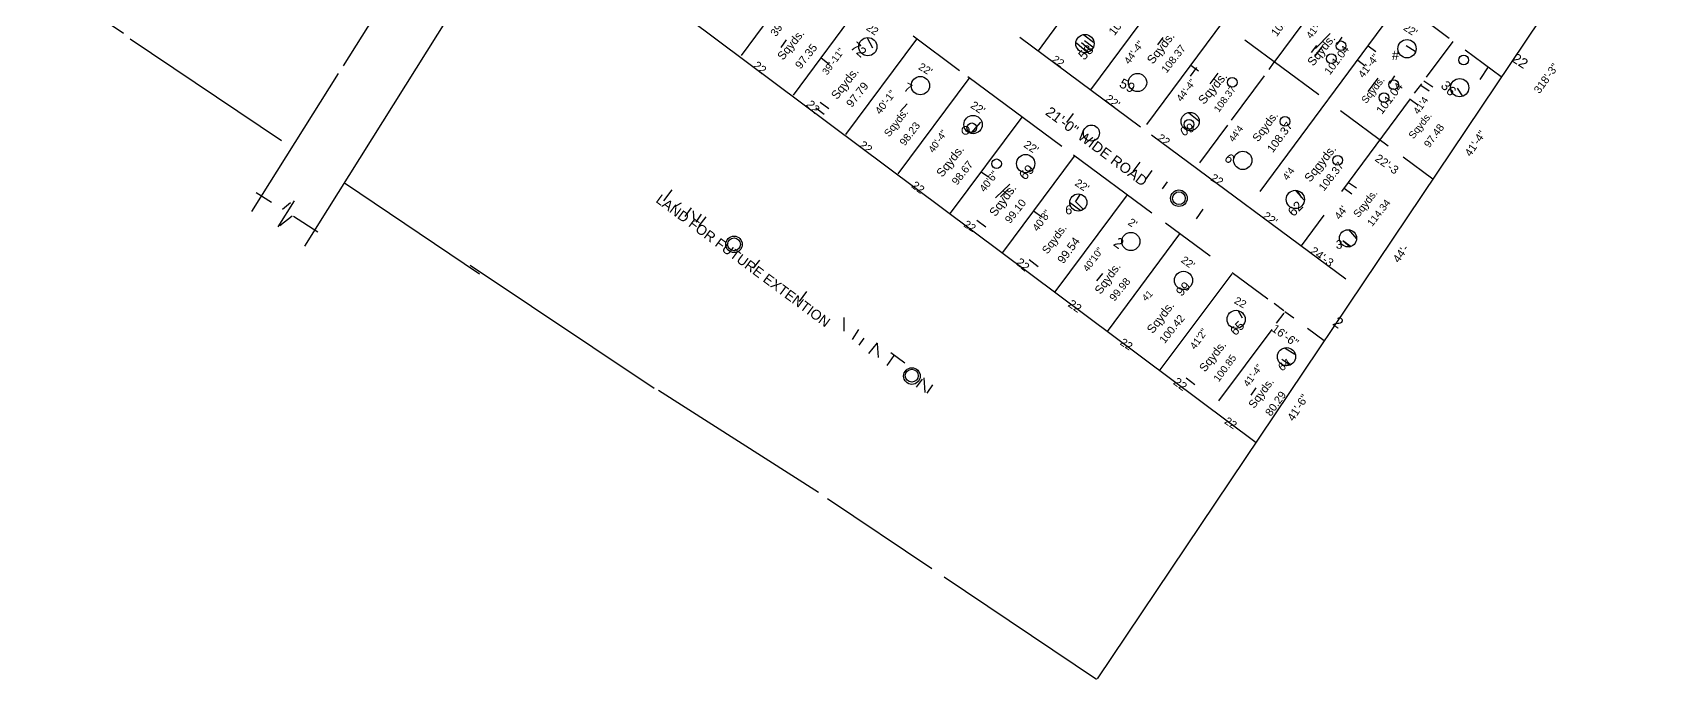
# Model space of a CAD drawing. Header units: feet. Extents: x 191 to 6745, y 2407 to 9208.
# Drawn here: x 431 to 6348, y 2407 to 4739 of the extents above; entities that cross this region are included whole.
import ezdxf

# ---------------------------------------------------------------- set-up
doc = ezdxf.new("R2010")
doc.units = ezdxf.units.FT
doc.header["$MEASUREMENT"] = 0
for name, color, linetype in [('BOUNDARY', 6, 'Continuous'), ('CIRCLES', 5, 'Continuous'), ('DIMENSIONS', 1, 'Continuous'), ('PLOT_TEXT', 4, 'Continuous'), ('PLOTS', 3, 'Continuous'), ('ROAD_TEXT', 2, 'Continuous'), ('ROADS', 2, 'Continuous')]:
    doc.layers.add(name, color=color, linetype=linetype)
doc.styles.get("Standard").update_dxf_attribs({"font": 'Arial.ttf'})

msp = doc.modelspace()

# ---------------------------------------------------------------- linework, layer by layer
at = {"layer": 'BOUNDARY'}
for p, q in [((4271, 2408), (6347.7, 5500.2)), ((1412, 3969), (2207, 5236)), ((2205.6, 5232.7), (4843.3, 3261.1))]:
    msp.add_line(p, q, dxfattribs=at)
at = {"layer": 'CIRCLES'}
for centre, radius in [((3442.9, 4688.8), 32.9), ((4226, 4699.9), 32.9), ((5149.2, 4691.8), 17.5), ((5387.6, 4681.3), 33), ((5114.7, 4645.3), 17.6), ((5592, 4640.5), 17.6), ((3632.7, 4548.2), 33), ((4415.7, 4559.4), 33), ((4757.2, 4559.8), 17.5), ((5339.5, 4552), 17.6), ((5577.5, 4540.8), 32.9), ((5304.5, 4505), 17.6), ((3822.6, 4407.8), 33), ((4605.5, 4418.9), 32.9), ((3818, 4396), 17.5), ((4249.2, 4377.2), 28.9), ((4601.5, 4408.5), 17.3), ((4947.5, 4419), 17.6), ((3907.4, 4266.3), 17.3), ((4012.2, 4267), 32.9), ((4795.4, 4278.5), 33), ((5137.5, 4279), 17.6), ((4202, 4126.5), 31), ((4565, 4142), 29.8), ((4565, 4142), 23.1), ((4985, 4137.6), 32.9), ((5174.9, 3997.4), 31), ((2960.5, 3975.5), 29.8), ((2960.5, 3975.5), 23.2), ((4391.6, 3985.9), 32.8), ((4581.5, 3845.4), 32.9), ((4771.2, 3704.8), 32.8), ((4953, 3570.2), 32.8), ((3602, 3500.5), 30), ((3601.5, 3501.8), 23.3)]:
    msp.add_circle(centre, radius, dxfattribs=at)
at = {"layer": 'PLOTS'}
for p, q in [((2987.2, 4656.9), (3142.5, 4866.7)), ((4058, 4674), (4155, 4804.7)), ((5420.2, 4808.2), (5539.8, 4719.7)), ((5057, 4682), (5111, 4736)), ((3130, 4686), (3150, 4713)), ((3440, 4720), (3460, 4685)), ((3606.1, 4727.2), (3773.9, 4602.9)), ((4195, 4703), (4233, 4670)), ((4213.2, 4703.2), (4245.5, 4675.5)), ((4222, 4731), (4257, 4705)), ((4224, 4711), (4255, 4688)), ((4489.2, 4695.8), (4508.5, 4721.6)), ((4802.9, 4713.8), (5069.3, 4516.4)), ((5043, 4668), (5062, 4693)), ((5055.8, 4654.1), (5083.6, 4691.5)), ((5136, 4696), (5154, 4723)), ((5248.1, 4692.1), (5274.9, 4670.9)), ((5384, 4693), (5417, 4672)), ((5457.7, 4578.2), (5553.5, 4707.6)), ((5597.1, 4677.2), (5727.7, 4580.5)), ((3275, 4649), (3304, 4626)), ((4607.8, 4621.7), (4635.2, 4601.3)), ((4891, 4606), (4909, 4633)), ((5209.7, 4639.6), (5236.7, 4619.6)), ((5651, 4570), (5681, 4616)), ((4606.8, 4582.4), (4629.9, 4613.3)), ((4677.6, 4554.8), (4706.3, 4593.3)), ((4754.9, 4424.1), (4873.3, 4583.5)), ((5247.2, 4526.8), (5283.3, 4575.3)), ((5326, 4556), (5344, 4583)), ((5448, 4565), (5481, 4544)), ((5399.2, 4499.3), (5426.8, 4478.8)), ((5415.2, 4520.9), (5440.7, 4555.2)), ((5437, 4550), (5468, 4529)), ((5568, 4539), (5587, 4511)), ((3256, 4468), (3286, 4445)), ((3271, 4489), (3302, 4466)), ((3560, 4455), (3585, 4482)), ((4160.4, 4415.5), (4184.2, 4447.6)), ((4601.2, 4450.3), (4636.8, 4420.7)), ((5148.1, 4458.1), (5319.3, 4331.4)), ((3816, 4377), (3851, 4416)), ((4640.7, 4270.2), (4741.2, 4405.6)), ((4400.5, 4238.6), (4425.5, 4272.4)), ((5373.9, 4290.9), (5481.3, 4211.4)), ((3852, 4237), (3878, 4219)), ((4444, 4208), (4469, 4242)), ((4506, 4176), (4524, 4201)), ((1237.3, 4162.4), (1292.2, 4127.4)), ((2707.6, 4132.6), (2736.8, 4172.1)), ((3903, 4143), (3955, 4193)), ((3921, 4147), (3949, 4175)), ((4192, 4129), (4210, 4157)), ((4987, 4169), (5016, 4136)), ((4993, 4168), (5007, 4143)), ((5161, 4178), (5189, 4158)), ((5177, 4199), (5205, 4179)), ((1315.7, 4039.2), (1374.8, 4132.1)), ((1332, 4102), (1361, 4126)), ((2742, 4110), (2771, 4125)), ((2784, 4076), (2807, 4107)), ((2813, 4096), (2815, 4058)), ((2824, 4056), (2843, 4084)), ((4041, 4096), (4071, 4075)), ((4170.6, 4127.5), (4211.3, 4097.4)), ((4193, 4129), (4221, 4101)), ((4628, 4068), (4653, 4103)), ((1322, 4044), (1367, 4079)), ((1371.3, 4076.9), (1459.4, 4020.6)), ((2835, 4042), (2860, 4075)), ((3836, 4063.1), (3868, 4039)), ((4516.2, 4053.3), (4677.7, 3933.7)), ((5007.5, 3970.3), (5089.3, 4080.8)), ((5176, 4029), (5206, 3996)), ((5156.7, 3989.6), (5186, 3967.9)), ((5157, 3988), (5182.1, 3967.1)), ((3030.8, 3889.2), (3052.9, 3919.1)), ((4024.8, 3920.7), (4057.2, 3896.3)), ((4269, 3844), (4291, 3870)), ((4757.5, 3874.6), (4885.7, 3779.6)), ((3196, 3770), (3223, 3805)), ((4779, 3736), (4793, 3711)), ((4908.1, 3763.1), (4943.8, 3736.7)), ((4947, 3733), (4979, 3711)), ((3356, 3712), (3356, 3663)), ((3388, 3632), (3411, 3669)), ((4709, 3411), (4901, 3669)), ((4917.3, 3690.8), (4944.2, 3726.9)), ((5029.3, 3673.4), (5089.1, 3629.1)), ((3412, 3612), (3430, 3637)), ((3446.8, 3582.1), (3477.8, 3620.2)), ((3477, 3618), (3480, 3567)), ((3513, 3539), (3538, 3575)), ((3525.9, 3585.9), (3577, 3548.1)), ((4936, 3562), (4965, 3542)), ((4948, 3601), (4983, 3579)), ((3645, 3494), (3648, 3441)), ((4591, 3494), (4622, 3470)), ((3618, 3460), (3640, 3489)), ((3656.6, 3438.6), (3677.1, 3468.9)), ((4825, 3431), (4844, 3458))]:
    msp.add_line(p, q, dxfattribs=at)
at = {"layer": 'ROADS'}
for p, q in [((1551.6, 4619.3), (2021, 5367)), ((4449.4, 4408.5), (4971.7, 5112.2)), ((4247.7, 4533.2), (4628.6, 5046.3)), ((4908.7, 4631.2), (5173.3, 4987.8)), ((431.4, 4956.5), (758.4, 4737.6)), ((3175.1, 4513.9), (3426.7, 4853.2)), ((4857.7, 4166.2), (5350.2, 4829.8)), ((782, 4717.5), (1327.8, 4350.2)), ((3363.8, 4372.1), (3619.8, 4716.2)), ((3990.7, 4722.7), (4426.8, 4399.7)), ((1221.9, 4094.1), (1534.3, 4591.8)), ((3552.3, 4229.7), (3808, 4574)), ((3803.2, 4581.3), (4142.2, 4330.2)), ((5152.3, 4165.8), (5399.8, 4500.1)), ((3741.1, 4087.9), (3999.2, 4434.8)), ((4465.9, 4370.8), (5166.8, 3851.7)), ((3929.7, 3946.2), (4188.8, 4293.4)), ((4185.3, 4298.3), (4466.9, 4089.8)), ((1555.2, 4197.3), (2042.3, 3869.5)), ((4118.2, 3803.9), (4379, 4154)), ((4307.3, 3661.8), (4568.5, 4013.4)), ((2009.1, 3900.2), (2672.2, 3456.3)), ((4497.5, 3522.4), (4756.6, 3869.6)), ((2688.1, 3450.1), (3265, 3082)), ((3298, 3059), (3674.1, 2806.2)), ((3717.9, 2776.8), (4268, 2407))]:
    msp.add_line(p, q, dxfattribs=at)

# ---------------------------------------------------------------- texts
at = {"layer": 'DIMENSIONS'}
for s, height, rotation, p in [('39\'-9"', 28.06, 54.32359, (3111.8, 4722.7)), ('108.37', 29.94, 52.65065, (4332.4, 4726.2)), ('101.04', 29.17, 53.88066, (4917.8, 4722.7)), ('41\'-4"', 25.08, 53.39293, (5042, 4715.6)), ('Sqyds.', 29.69, 50.96449, (3136.6, 4637.5)), ("22'", 27.3, -33.11134, (5372, 4751.1)), ('97.35', 28.86, 51.76617, (3200.5, 4605.6)), ('39\'-11"', 25.08, 54.05789, (3296.3, 4584.3)), ('44\'-4"', 25.9, 53.88066, (4385.6, 4623.3)), ('Sqyds.', 30.75, 51.91123, (4470.8, 4623.3)), ('108.37', 26.97, 51.91123, (4520.4, 4591.4)), ('Sqyds.', 30.57, 50.96449, (5049.1, 4616.2)), ('101.04', 27.8, 53.1301, (5109.4, 4584.3)), ("22'", 27.3, -31.32869, (3622.7, 4609.1)), ('41\'-4"', 26.97, 52.35238, (5230.1, 4573.6)), ('318\'-3"', 28.06, 54.21103, (5865.2, 4516.9)), ('Sqyds.', 30.75, 51.91123, (3331.8, 4495.6)), ('97.79', 28.86, 51.76617, (3385, 4467.2)), ('44\'-4"', 25.08, 52.88314, (4573.6, 4488.5)), ('Sqyds.', 31.59, 50.04245, (4655.3, 4477.8)), ('Sqyds.', 25.9, 51.91123, (5240.7, 4481.4)), ('101.04', 29.94, 52.88314, (5297.5, 4442.4)), ('40\'-1"', 26.97, 52.88314, (3487.9, 4442.4)), ("22'", 28.86, -37.30395, (4296.9, 4495.6)), ('108.37', 25.08, 53.61565, (4708.5, 4449.5)), ("41'4", 25.44, 55.56101, (5428.8, 4442.4)), ('Sqyds.', 26.97, 52.12502, (3519.8, 4360.8)), ("22'", 28.44, -33.69007, (3810.8, 4470.8)), ('Sqyds.', 28.86, 52.88314, (4850.4, 4343)), ('Sqyds.', 25.9, 51.91123, (5411, 4353.7)), ('98.23', 26.97, 52.85331, (3576.6, 4328.8)), ('40\'-4"', 25.08, 54.90418, (3679.5, 4304)), ("44'4", 24.01, 53.61565, (4761.7, 4343)), ('108.37', 28.86, 53.61565, (4903.6, 4304)), ('97.48', 26.97, 53.67317, (5467.8, 4321.7)), ('41\'-4"', 28.44, 55.95406, (5616.8, 4289.8)), ('Sqyds.', 30.75, 51.91123, (3711.4, 4215.3)), ("22'", 29.17, -33.69007, (4002.4, 4328.8)), ('Sqgyds.', 30.75, 51.70984, (5038.5, 4197.5)), ('98.67', 27.8, 51.76617, (3764.7, 4186.9)), ('108.37', 27.8, 51.91123, (5088.1, 4165.6)), ("22'-3", 29.94, -34.99202, (5269.1, 4279.1)), ('40\'6"', 26.76, 52.12502, (3864, 4162.1)), ("22'", 28.06, -33.11134, (4186.9, 4190.4)), ("4'4", 25.08, 53.88066, (4956.9, 4204.6)), ('LAND FOR FUTURE EXTENTION', 35.597, -36.53386, (2675.4, 4130.1)), ('Sqyds.', 30.75, 53.61565, (3903, 4073.3)), ('Sqyds.', 26.97, 51.91123, (5212.3, 4069.8)), ('99.10', 27.8, 52.00127, (3956.3, 4048.5)), ('40\'8"', 26.97, 53.61565, (4055.6, 4020.1)), ("22'", 28.86, -37.69424, (4864.6, 4073.3)), ("44'", 26.97, 52.88314, (5144.9, 4062.7)), ('114.34', 25.9, 52.12502, (5262, 4037.9)), ('Sqyds.', 28.06, 53.61565, (4091.1, 3938.5)), ("2'", 28.06, -33.11134, (4378.5, 4048.5)), ('99.54', 29.94, 53.67317, (4147.9, 3903)), ('40\'10"', 25.08, 53.80679, (4236.6, 3874.6)), ("24'-3", 29.94, -35.67641, (5034.9, 3945.6)), ("44'-", 29.17, 55.30485, (5357.8, 3906.6)), ("22'", 26.97, -36.02737, (4570.1, 3913.7)), ('Sqyds.', 29.94, 54.32359, (4282.7, 3793)), ('99.98', 26.97, 50.71059, (4332.4, 3768.2)), ('Sqyds.', 30.75, 52.65065, (4470.8, 3651.1)), ('100.42', 27.8, 50.96449, (4513.3, 3615.6)), ('41\'2"', 26.18, 54.6052, (4623.3, 3594.3)), ('16\'-6"', 29.94, -35.3948, (4896.5, 3665.3)), ('Sqyds.', 29.94, 51.70984, (4658.8, 3512.7)), ('100.85', 25.9, 53.61565, (4708.5, 3477.2)), ('41\'-4"', 25.08, 53.39293, (4814.9, 3459.5)), ('Sqyds.', 28.86, 53.36589, (4836.2, 3381.4)), ('80.29', 28.06, 54.46232, (4896.5, 3353.1)), ('41\'-6"', 29.17, 57.33909, (4978.1, 3335.3))]:
    msp.add_text(s, height=height, rotation=rotation, dxfattribs=at).set_placement(p)
for s, height, p in [('#', 33.7, (5333, 4641.1)), ('O', 31, (3778.8, 4371.4))]:
    msp.add_text(s, height=height, dxfattribs=at).set_placement(p)
at = {"layer": 'PLOT_TEXT'}
for s, height, rotation, p in [('22', 27.3, -33.11134, (3434.7, 4751.1)), ('72', 35.39, -41.42367, (3377.9, 4683.6)), ('58', 34.32, 45, (4222.4, 4637.5)), ('22', 29.69, -39.28941, (3026.6, 4616.2)), ('22', 26.97, -34.82449, (4105.3, 4637.5)), ('22', 35.9, -32.90524, (5762.3, 4637.5)), ('7', 33.2, -26.56505, (3569.5, 4531.1)), ('59', 34.98, -27.47443, (4346.6, 4545.3)), ('36', 34.32, -45, (5506.8, 4545.3)), ('22', 30.51, -45, (3218.2, 4477.8)), ('09', 31.96, 27.55281, (4580.7, 4364.3)), ('22', 28.86, -37.30395, (3409.8, 4328.8)), ('22', 28.06, -34.82449, (4484.9, 4353.7)), ('69', 34.32, 46.54816, (4009.5, 4204.6)), ('6', 34.3, -45, (4726.2, 4282.7)), ('22', 28.86, -37.30395, (3597.9, 4183.3)), ('22', 28.44, -31.32869, (4676.5, 4208.2)), ('62', 34.32, 45, (4978.1, 4073.3)), ('22', 27.3, -32.00538, (3785.9, 4041.4)), ('2', 37.8, -36.38435, (4325.3, 3974)), ('22', 30.57, -40.60129, (3974, 3906.6)), ('41', 24.79, 45, (4445.9, 3768.2)), ('99', 32.42, 45, (4573.6, 3785.9)), ('22', 30.3, -34.82449, (4162.1, 3754)), ('22', 27.3, -29.47589, (4761.7, 3764.7)), ('65', 32.42, 45, (4768.8, 3644)), ('2', 38.6, -35.21759, (5116.5, 3686.6)), ('22', 28.06, -33.11134, (4350.1, 3615.6)), ('64', 29.17, 34.99202, (4935.6, 3516.3)), ('22', 30.75, -37.30395, (4541.7, 3473.7)), ('22', 28.06, -33.69007, (4726.2, 3331.8))]:
    msp.add_text(s, height=height, rotation=rotation, dxfattribs=at).set_placement(p)
for s, height, p in [('6', 32.4, (4155, 4084)), ('3', 31, (5130.7, 3959.8))]:
    msp.add_text(s, height=height, dxfattribs=at).set_placement(p)
at = {"layer": 'ROAD_TEXT'}
msp.add_text('21\'-0" WIDE ROAD', height=36.678, rotation=-36.6987, dxfattribs=at).set_placement((4080.4, 4445.9))

doc.saveas('drawing.dxf')
